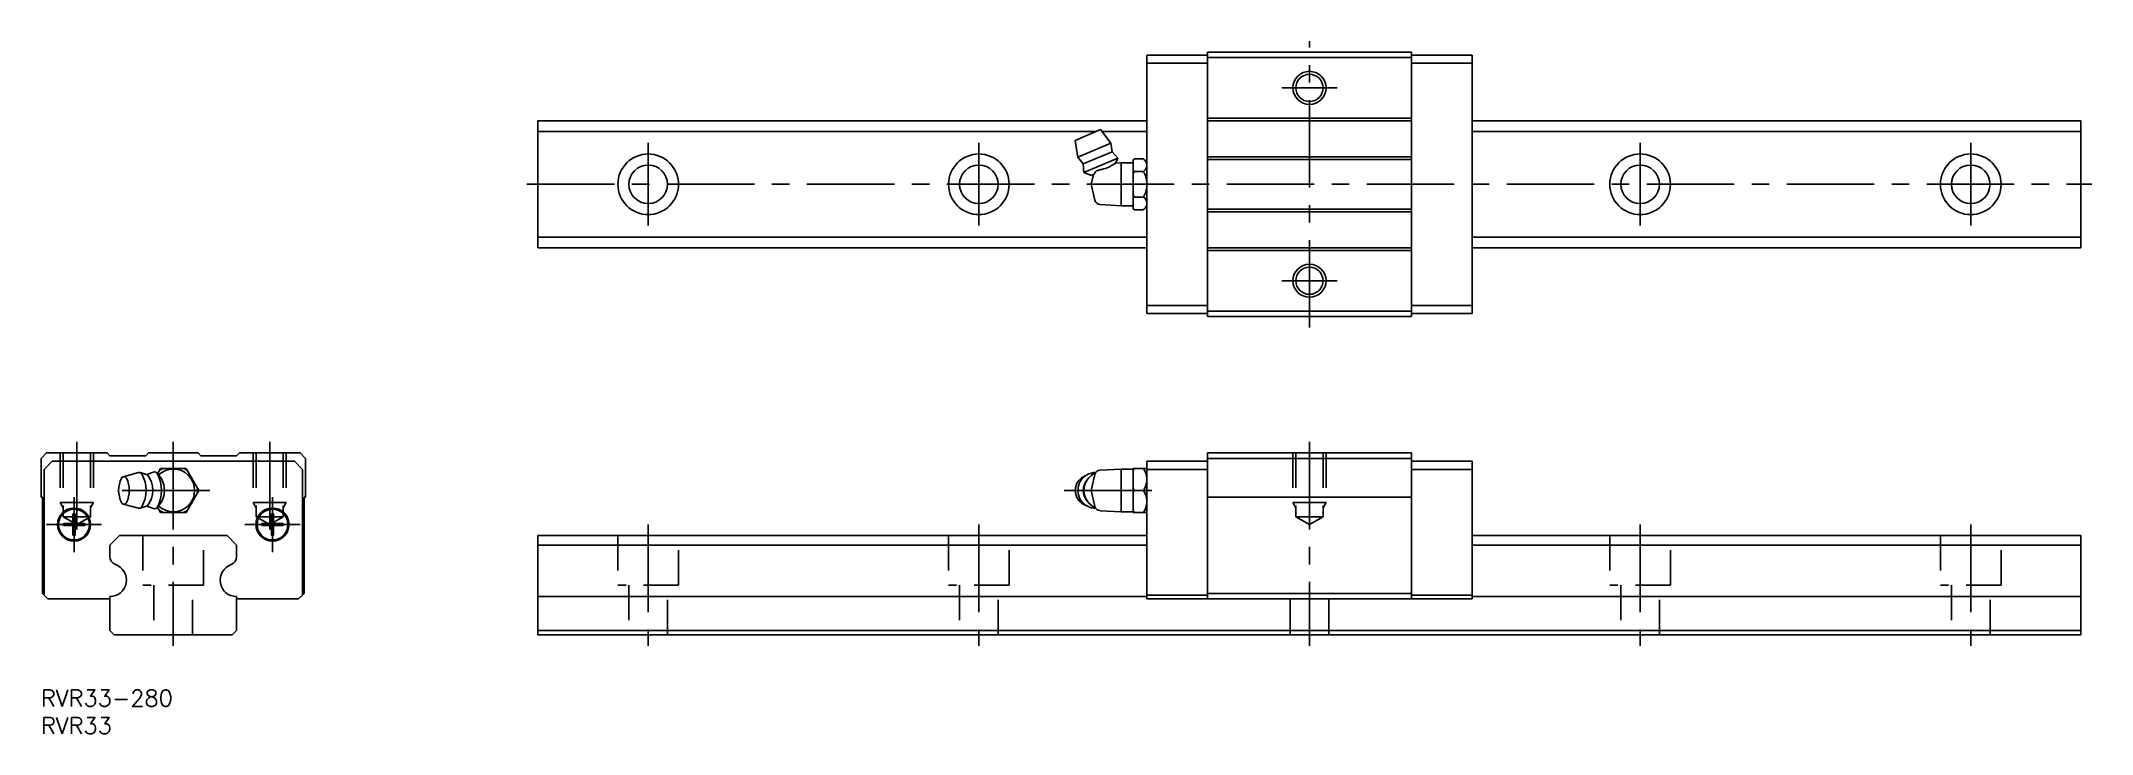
# Model space of a CAD drawing. Extents: x 0 to 372, y -8 to 118.
import ezdxf

# ---------------------------------------------------------------- set-up
doc = ezdxf.new("R2010")
doc.units = 0
doc.header["$LTSCALE"] = 0.5
doc.linetypes.add('CENTER', pattern=[50.8, 31.75, -6.35, 6.35, -6.35])
doc.linetypes.add('DASHED', pattern=[19.05, 12.7, -6.35])
for name, color, linetype in [('MSM_CENTER', 1, 'CENTER'), ('MSM_CONTINUOUS', 7, 'CONTINUOUS'), ('MSM_DASHED', 4, 'DASHED'), ('MSM_NARROW', 5, 'CONTINUOUS'), ('MSM_PART_NUMBER', 7, 'CONTINUOUS')]:
    doc.layers.add(name, color=color, linetype=linetype)
doc.styles.get("Standard").update_dxf_attribs({"font": 'txt.shx', "height": 2, "bigfont": 'bigfont.shx'})

# ---------------------------------------------------------------- blocks, each defined once
blk = doc.blocks.new('*U51')
at = {"layer": 'MSM_PART_NUMBER'}
blk.add_text('RVR33-280', height=3, dxfattribs=at).set_placement((0, -3))
blk = doc.blocks.new('*U52')
at = {"layer": 'MSM_PART_NUMBER'}
blk.add_text('RVR33', height=3, dxfattribs=at).set_placement((0, -8))

msp = doc.modelspace()

# ---------------------------------------------------------------- linework, layer by layer
at = {"layer": 'MSM_CENTER'}
for p, q in [((230.18, 65.74), (230.18, 117.74)), ((225.18, 109.24), (235.18, 109.24)), ((110.18, 99.24), (110.18, 84.24)), ((170.18, 99.24), (170.18, 84.24)), ((290.18, 99.24), (290.18, 84.24)), ((350.18, 99.24), (350.18, 84.24)), ((88.18, 91.74), (372.18, 91.74)), ((225.18, 74.24), (235.18, 74.24)), ((6.5, 45), (6.5, 28)), ((24, 45), (24, 8)), ((41.5, 45), (41.5, 28)), ((230.18, 45), (230.18, 8)), ((6, 25), (6, 35)), ((30.61, 36.2), (12.1, 36.2)), ((42, 25), (42, 35)), ((185.68, 36.2), (202.68, 36.2)), ((1, 30), (11, 30)), ((37, 30), (47, 30)), ((110.18, 30), (110.18, 8)), ((170.18, 30), (170.18, 8)), ((290.18, 30), (290.18, 8)), ((350.18, 30), (350.18, 8))]:
    msp.add_line(p, q, dxfattribs=at)
at = {"layer": 'MSM_CONTINUOUS'}
for p, q in [((211.68, 67.74), (211.68, 115.74)), ((211.68, 115.74), (248.68, 115.74)), ((248.68, 67.74), (248.68, 115.74)), ((200.68, 115.19), (211.68, 115.19)), ((200.68, 68.29), (200.68, 115.19)), ((200.68, 113.7), (211.68, 113.7)), ((211.68, 114.74), (248.68, 114.74)), ((259.68, 115.19), (248.68, 115.19)), ((259.68, 113.7), (248.68, 113.7)), ((259.68, 68.29), (259.68, 115.19)), ((90.18, 103.24), (200.68, 103.24)), ((90.18, 103.24), (90.18, 80.24)), ((90.18, 101.32), (191.49, 101.32)), ((187.68, 99.71), (192.28, 101.66)), ((194.15, 99.2), (192.28, 101.66)), ((192.54, 101.32), (200.68, 101.32)), ((211.68, 103.74), (248.68, 103.74)), ((211.68, 103.24), (248.68, 103.24)), ((259.68, 103.24), (370.18, 103.24)), ((259.68, 101.32), (370.18, 101.32)), ((370.18, 103.24), (370.18, 80.24)), ((187.68, 99.71), (188.15, 96.65)), ((188.15, 96.65), (194.15, 99.2)), ((189.13, 95.43), (194.35, 97.65)), ((194.35, 97.65), (194.15, 99.2)), ((195.4, 96.47), (194.35, 97.65)), ((188.15, 96.65), (189.13, 95.43)), ((189.13, 95.43), (189.25, 93.86)), ((189.25, 93.86), (195.4, 96.47)), ((189.25, 93.86), (190.64, 93.36)), ((190.99, 93.51), (190.58, 91.74)), ((190.64, 93.36), (191.11, 93.56)), ((194.99, 95.56), (195.4, 96.47)), ((195.98, 95.61), (194.99, 95.56)), ((198.18, 95.61), (195.98, 95.61)), ((195.98, 95.61), (195.98, 87.86)), ((198.39, 96.35), (198.18, 96.14)), ((198.18, 96.12), (198.39, 96.35)), ((198.18, 96.14), (198.18, 87.34)), ((198.39, 94.05), (198.18, 94.28)), ((198.18, 93.58), (198.39, 94.05)), ((198.39, 96.35), (200.06, 96.35)), ((198.39, 94.05), (200.06, 94.05)), ((200.68, 95.74), (200.06, 96.35)), ((211.68, 96.74), (248.68, 96.74)), ((211.68, 96.24), (248.68, 96.24)), ((190.58, 91.74), (191.25, 88.84)), ((198.18, 89.2), (198.39, 89.43)), ((198.39, 89.43), (200.06, 89.43)), ((192.17, 88.06), (195.98, 87.86)), ((195.98, 87.86), (198.18, 87.86)), ((198.39, 87.13), (198.18, 87.36)), ((198.18, 87.34), (198.39, 87.13)), ((198.39, 87.13), (200.06, 87.13)), ((200.06, 87.13), (200.68, 87.74)), ((211.68, 87.24), (248.68, 87.24)), ((211.68, 86.74), (248.68, 86.74)), ((90.18, 82.16), (200.68, 82.16)), ((259.68, 82.16), (370.18, 82.16)), ((90.18, 80.24), (200.68, 80.24)), ((211.68, 80.24), (248.68, 80.24)), ((211.68, 79.74), (248.68, 79.74)), ((259.68, 80.24), (370.18, 80.24)), ((200.68, 69.77), (211.68, 69.77)), ((200.68, 68.29), (211.68, 68.29)), ((211.68, 68.74), (248.68, 68.74)), ((211.68, 67.74), (248.68, 67.74)), ((259.68, 69.77), (248.68, 69.77)), ((259.68, 68.29), (248.68, 68.29)), ((1, 43), (0, 42)), ((0, 42), (0, 35)), ((2.03, 41.5), (0.55, 40.02)), ((12, 43), (1, 43)), ((45.97, 41.5), (2.03, 41.5)), ((12.5, 42.5), (12, 43)), ((19, 42.5), (12.5, 42.5)), ((19.5, 43), (19, 42.5)), ((28.5, 43), (19.5, 43)), ((29, 42.5), (28.5, 43)), ((35.5, 42.5), (29, 42.5)), ((36, 43), (35.5, 42.5)), ((47, 43), (36, 43)), ((47.45, 40.02), (45.97, 41.5)), ((48, 42), (47, 43)), ((48, 35), (48, 42)), ((200.68, 41.5), (211.68, 41.5)), ((200.68, 16.5), (200.68, 41.5)), ((211.68, 43), (248.68, 43)), ((211.68, 16.5), (211.68, 43)), ((211.68, 42), (248.68, 42)), ((248.68, 16.5), (248.68, 43)), ((259.68, 41.5), (248.68, 41.5)), ((259.68, 16.5), (259.68, 41.5)), ((0.55, 40.02), (0.55, 17.21)), ((14.92, 38.68), (17.68, 39.44)), ((17.98, 39.44), (19.34, 39.02)), ((19.2, 39.06), (20.39, 39.5)), ((21.06, 39.31), (21.91, 38.21)), ((21.69, 40.19), (21.13, 39.22)), ((26.31, 40.19), (21.69, 40.19)), ((28.61, 36.2), (26.31, 40.19)), ((47.45, 17.21), (47.45, 40.02)), ((191.25, 39.1), (190.58, 36.2)), ((195.98, 40.07), (192.17, 39.88)), ((198.18, 40.07), (195.98, 40.07)), ((195.98, 40.07), (195.98, 32.33)), ((198.18, 40.19), (198.18, 32.2)), ((200.68, 40.19), (198.18, 40.19)), ((198.18, 39.79), (198.39, 40.19)), ((200.68, 40.02), (211.68, 40.02)), ((259.68, 40.02), (248.68, 40.02)), ((0, 35), (0.25, 35)), ((0.25, 35), (0.25, 17.5)), ((14.92, 33.72), (17.68, 32.96)), ((21.06, 33.09), (21.91, 34.19)), ((26.31, 32.2), (28.61, 36.2)), ((47.75, 17.5), (47.75, 35)), ((47.75, 35), (48, 35)), ((190.58, 36.2), (191.25, 33.3)), ((198.39, 36.2), (198.18, 36.6)), ((198.18, 35.8), (198.39, 36.2)), ((198.39, 36.2), (200.06, 36.2)), ((200.68, 34.4), (200.68, 34.38)), ((211.68, 35), (248.68, 35)), ((5.8, 30.2), (4.05, 30.2)), ((4.05, 29.8), (5.8, 29.8)), ((5.8, 31.95), (5.8, 30.2)), ((5.8, 29.8), (5.8, 28.05)), ((6.2, 30.2), (6.2, 31.95)), ((7.95, 30.2), (6.2, 30.2)), ((6.2, 29.8), (7.95, 29.8)), ((6.2, 28.05), (6.2, 29.8)), ((17.98, 32.96), (19.34, 33.38)), ((19.2, 33.34), (20.39, 32.9)), ((21.13, 33.18), (21.69, 32.2)), ((21.69, 32.2), (26.31, 32.2)), ((41.8, 30.2), (40.05, 30.2)), ((40.05, 29.8), (41.8, 29.8)), ((41.8, 31.95), (41.8, 30.2)), ((41.8, 29.8), (41.8, 28.05)), ((42.2, 30.2), (42.2, 31.95)), ((43.95, 30.2), (42.2, 30.2)), ((42.2, 29.8), (43.95, 29.8)), ((42.2, 28.05), (42.2, 29.8)), ((192.17, 32.52), (195.98, 32.33)), ((195.98, 32.33), (198.18, 32.33)), ((198.39, 32.2), (198.18, 32.61)), ((198.18, 32.2), (200.68, 32.2)), ((12.5, 26.27), (14.23, 28)), ((12.5, 24.17), (12.5, 26.27)), ((14.23, 28), (33.77, 28)), ((33.77, 28), (35.5, 26.27)), ((35.5, 26.27), (35.5, 24.17)), ((90.18, 28), (200.68, 28)), ((90.18, 28), (90.18, 10)), ((90.18, 26.27), (200.68, 26.27)), ((259.68, 28), (370.18, 28)), ((259.68, 26.27), (370.18, 26.27)), ((370.18, 28), (370.18, 10)), ((0.25, 17.5), (1.25, 16.5)), ((0.55, 17.21), (1.26, 16.5)), ((1.25, 16.5), (12.5, 16.5)), ((12.5, 10.8), (12.5, 16.93)), ((35.5, 16.93), (35.5, 10.8)), ((35.5, 16.5), (46.75, 16.5)), ((46.74, 16.5), (47.45, 17.21)), ((46.75, 16.5), (47.75, 17.5)), ((90.18, 16.93), (200.68, 16.93)), ((200.68, 17.21), (211.68, 17.21)), ((259.68, 16.5), (200.68, 16.5)), ((211.68, 17.5), (248.68, 17.5)), ((259.68, 17.21), (248.68, 17.21)), ((259.68, 16.93), (370.18, 16.93)), ((13.3, 10), (12.5, 10.8)), ((13.3, 10), (34.7, 10)), ((35.5, 10.8), (34.7, 10)), ((90.18, 10.8), (370.18, 10.8)), ((90.18, 10), (370.18, 10))]:
    msp.add_line(p, q, dxfattribs=at)
for centre, radius in [((230.18, 109.24), 2.46), ((110.18, 91.74), 5.5), ((170.18, 91.74), 5.5), ((290.18, 91.74), 5.5), ((350.18, 91.74), 5.5), ((110.18, 91.74), 3.5), ((170.18, 91.74), 3.5), ((290.18, 91.74), 3.5), ((350.18, 91.74), 3.5), ((230.18, 74.24), 2.46), ((6, 30), 3), ((6, 30), 2.8), ((42, 30), 3), ((42, 30), 2.8)]:
    msp.add_circle(centre, radius, dxfattribs=at)
for centre, radius, start, end in [((192.04, 93.34), 0.956, 105.3988, 166.8653), ((192.86, 91.25), 3.2, 96.679, 109.6393), ((190.83, 101.41), 7.17, 283.3701, 305.3794), ((198.23, 94.44), 2.65, 29.7819, 46.2075), ((198.33, 95.87), 2.52, 313.5104, 332.3629), ((195.26, 91.51), 5.44, 4.5825, 27.8682), ((199.46, 95.16), 1.22, 6.5411, 29.2403), ((199.56, 95.21), 1.13, 333.1506, 354.166), ((205.22, 92.86), 7.64, 202.8152, 206.6361), ((195.75, 91.83), 4.94, 330.9471, 356.6022), ((198.93, 88.07), 1.77, 10.096, 50.304), ((192.22, 89.06), 1, 193, 267), ((198.33, 88.95), 2.52, 313.5104, 332.3629), ((199.56, 88.29), 1.13, 333.1506, 354.166), ((19.19, 36.2), 5.1, 154.2008, 205.7992), ((15.05, 38.21), 0.495, 25.5518, 154.4482), ((10.91, 36.2), 5.1, 334.2008, 25.7992), ((17.82, 38.93), 0.525, 29.5122, 105.3259), ((12.99, 36.2), 6.08, 330.505, 29.495), ((15.66, 36.2), 4.63, 322.579, 37.421), ((20.6, 38.95), 0.589, 27.8192, 110.3634), ((15.47, 36.2), 6.41, 331.842, 28.158), ((24, 36.2), 3.88, 226.0602, 133.9398), ((24, 36.2), 4.4, 114.7758, 125.2242), ((17.85, 36.2), 4.53, 333.67, 26.33), ((24, 36.2), 4.4, 54.7758, 65.2242), ((190.55, 36.2), 2.87, 108.8608, 251.1392), ((191.4, 36.2), 3.25, 89.9527, 270.0473), ((192.16, 36.2), 3.03, 137.3434, 222.6566), ((192.69, 36.2), 3.44, 112.8703, 247.1297), ((192.22, 38.88), 1, 93, 167), ((196.51, 37.99), 4.19, 5.281, 31.8664), ((196.63, 38.37), 4.06, 327.7209, 354.9534), ((15.05, 34.19), 0.495, 205.5521, 334.4479), ((24, 36.2), 4.4, 354.7758, 5.2242), ((196.63, 34.03), 4.06, 5.0466, 32.2791), ((196.51, 34.41), 4.19, 328.1336, 354.719), ((6, 30), 1.96, 174.1433, 185.8567), ((6, 30), 1.96, 84.1433, 95.8567), ((6, 30), 1.96, 354.1433, 5.8567), ((17.82, 33.47), 0.525, 254.6741, 330.4878), ((20.6, 33.45), 0.589, 249.6365, 332.1807), ((24, 36.2), 4.4, 234.7758, 245.2242), ((24, 36.2), 4.4, 294.7758, 305.2242), ((42, 30), 1.96, 174.1433, 185.8567), ((42, 30), 1.96, 84.1433, 95.8567), ((42, 30), 1.96, 354.1433, 5.8567), ((192.22, 33.52), 1, 193, 267), ((6, 30), 1.96, 264.1433, 275.8567), ((42, 30), 1.96, 264.1433, 275.8567), ((14, 24.17), 1.5, 180, 250.5288), ((12.5, 19.93), 3, 270, 70.5288), ((35.5, 19.93), 3, 109.4712, 270), ((34, 24.17), 1.5, 289.4712, 0)]:
    msp.add_arc(centre, radius, start, end, dxfattribs=at)
at = {"layer": 'MSM_DASHED'}
for p, q in [((3.5, 43), (3.5, 34)), ((4.04, 43), (4.04, 31.42)), ((8.96, 43), (8.96, 31.42)), ((9.5, 43), (9.5, 34)), ((38.5, 43), (38.5, 34)), ((39.04, 43), (39.04, 31.42)), ((43.96, 43), (43.96, 31.42)), ((44.5, 43), (44.5, 34)), ((227.18, 43), (227.18, 34)), ((227.72, 43), (227.72, 31.42)), ((232.64, 43), (232.64, 31.42)), ((233.18, 43), (233.18, 34)), ((3.5, 34), (9.5, 34)), ((3.5, 34), (4.04, 33.06)), ((9.5, 34), (8.96, 33.06)), ((38.5, 34), (44.5, 34)), ((38.5, 34), (39.04, 33.06)), ((44.5, 34), (43.96, 33.06)), ((227.18, 34), (233.18, 34)), ((227.18, 34), (227.72, 33.06)), ((233.18, 34), (232.64, 33.06)), ((4.04, 31.42), (8.96, 31.42)), ((4.04, 31.42), (6.5, 30)), ((8.96, 31.42), (6.5, 30)), ((39.04, 31.42), (43.96, 31.42)), ((39.04, 31.42), (41.5, 30)), ((43.96, 31.42), (41.5, 30)), ((227.72, 31.42), (232.64, 31.42)), ((227.72, 31.42), (230.18, 30)), ((232.64, 31.42), (230.18, 30)), ((18.5, 28), (18.5, 19)), ((29.5, 19), (29.5, 28)), ((104.68, 28), (104.68, 19)), ((115.68, 19), (115.68, 28)), ((164.68, 28), (164.68, 19)), ((175.68, 19), (175.68, 28)), ((284.68, 28), (284.68, 19)), ((295.68, 19), (295.68, 28)), ((344.68, 28), (344.68, 19)), ((355.68, 19), (355.68, 28)), ((29.5, 19), (18.5, 19)), ((20.5, 19), (20.5, 10)), ((27.5, 10), (27.5, 19)), ((115.68, 19), (104.68, 19)), ((106.68, 19), (106.68, 10)), ((113.68, 10), (113.68, 19)), ((175.68, 19), (164.68, 19)), ((166.68, 19), (166.68, 10)), ((173.68, 10), (173.68, 19)), ((295.68, 19), (284.68, 19)), ((286.68, 19), (286.68, 10)), ((293.68, 10), (293.68, 19)), ((355.68, 19), (344.68, 19)), ((346.68, 19), (346.68, 10)), ((353.68, 10), (353.68, 19)), ((226.68, 16.5), (226.68, 10)), ((233.68, 10), (233.68, 16.5))]:
    msp.add_line(p, q, dxfattribs=at)
at = {"layer": 'MSM_NARROW'}
for centre in [(230.18, 109.24), (230.18, 74.24)]:
    msp.add_circle(centre, 3, dxfattribs=at)

# ---------------------------------------------------------------- block references
at = {"layer": 'MSM_CONTINUOUS'}
for name in ['*U51', '*U52']:
    msp.add_blockref(name, (0, 0), dxfattribs=at)

doc.saveas('drawing.dxf')
